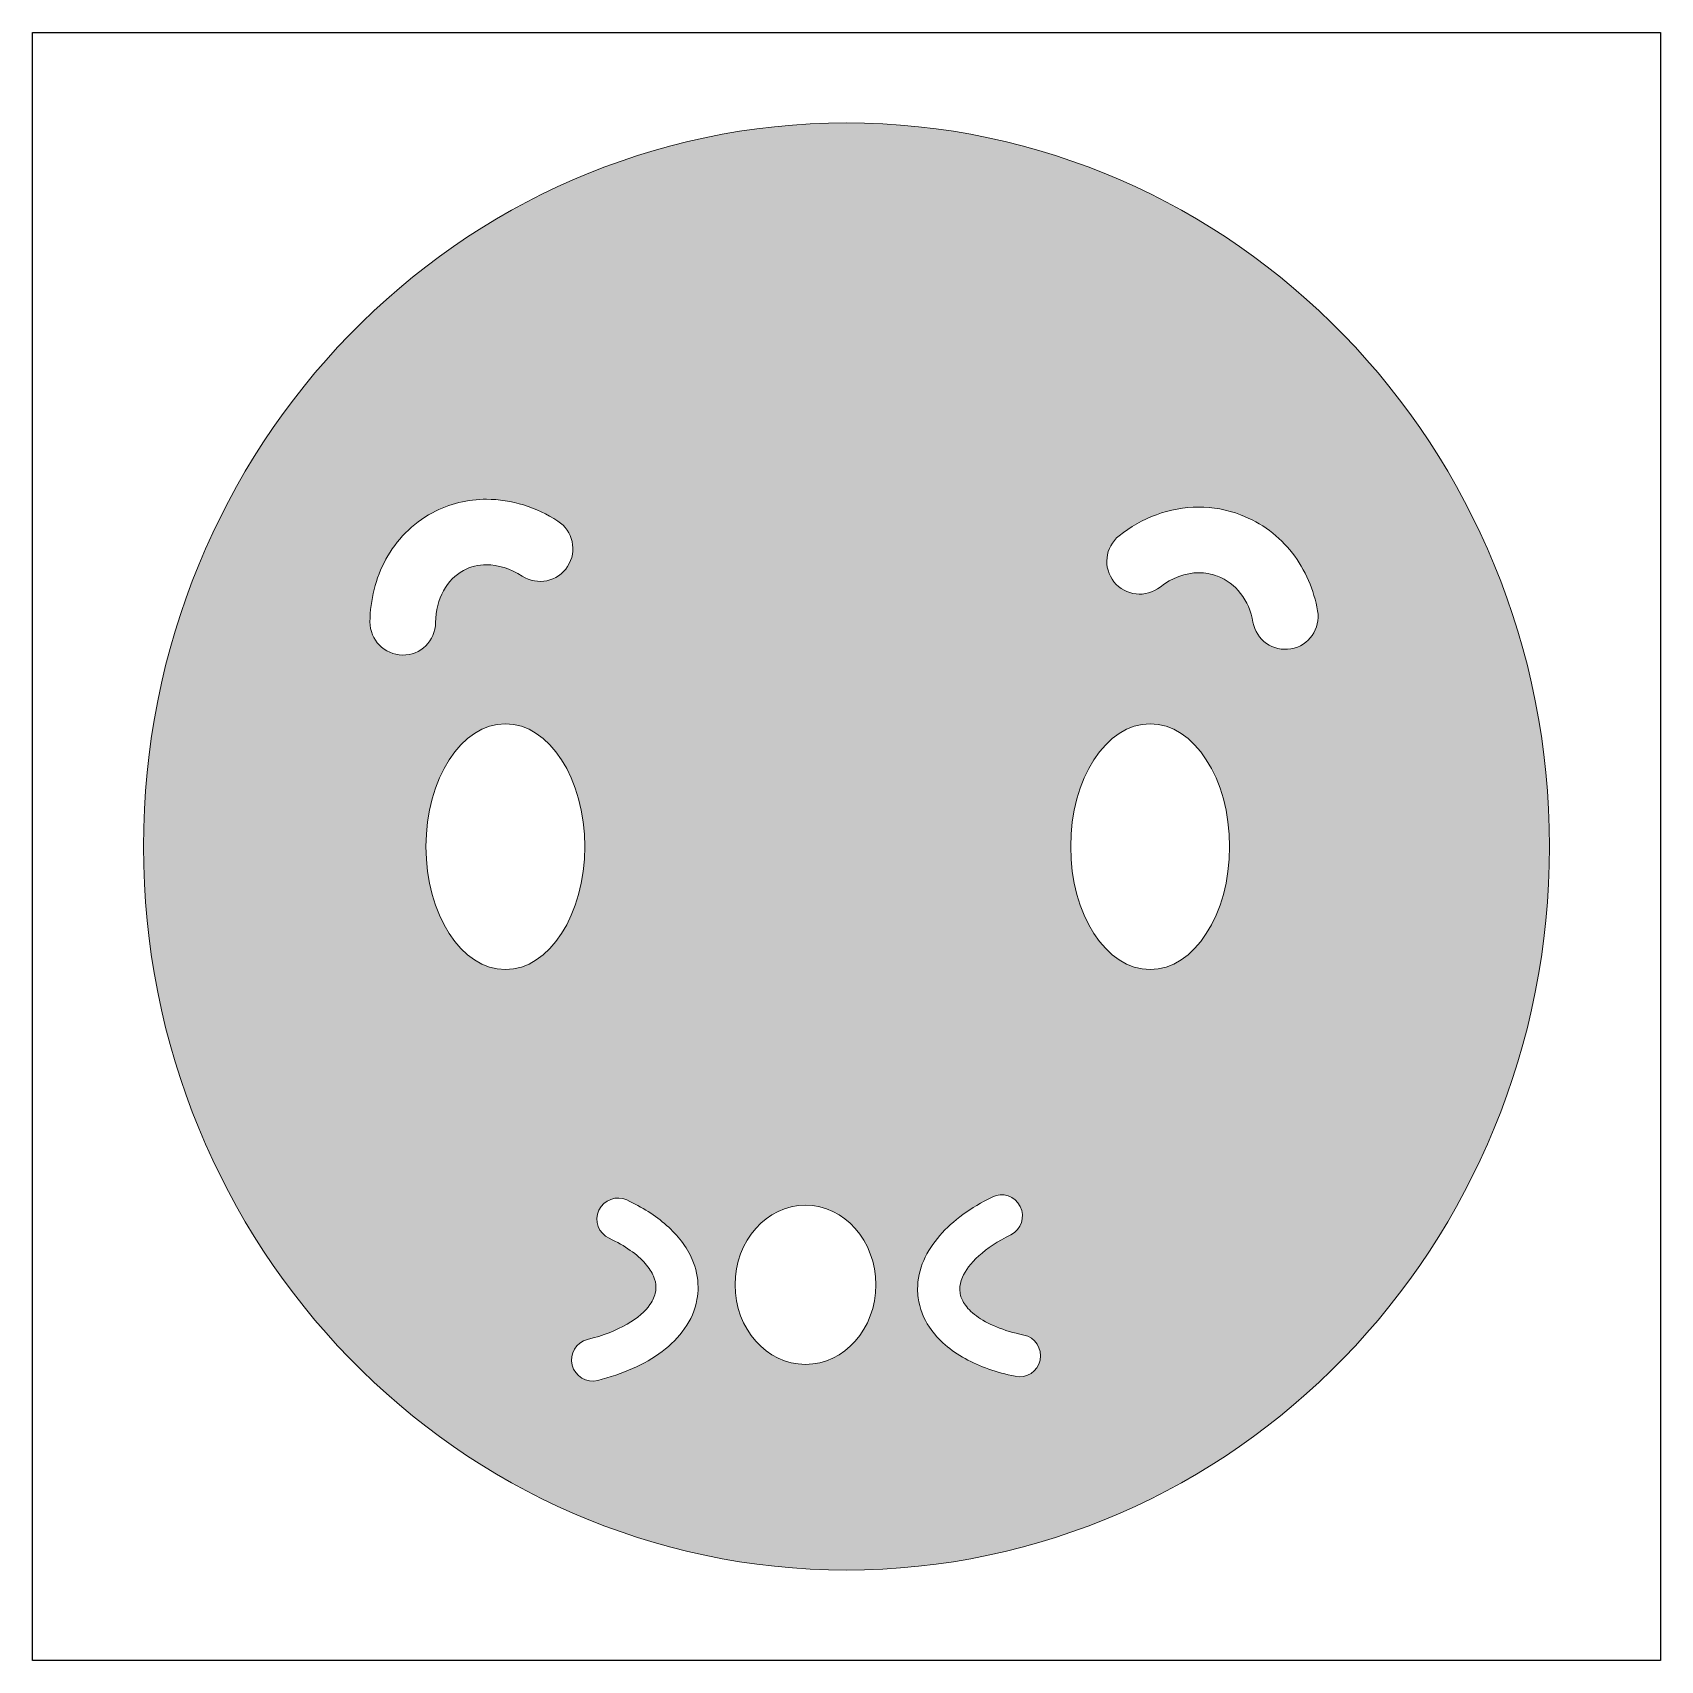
# Model space of a CAD drawing. Header units: inches. Extents: x 0 to 114, y 0 to 114.
import ezdxf

# ---------------------------------------------------------------- set-up
doc = ezdxf.new("R2010")
doc.units = ezdxf.units.IN
doc.header["$MEASUREMENT"] = 0
doc.layers.add('Image Background', color=7, linetype='Continuous')
doc.layers.add('Layer 1', color=7, linetype='Continuous')
picture_1 = doc.add_image_def('image1.png', size_in_pixel=(1350, 1350))

msp = doc.modelspace()

# ---------------------------------------------------------------- hatches: boundary and pattern name
at = {"layer": 'Layer 1', "true_color": 0xfcd672}
h = msp.add_hatch(color=41, dxfattribs=at)
h.dxf.hatch_style = 2
edge = h.paths.add_edge_path()
edge.add_spline(control_points=[(57.15, 6.35), (84.41, 6.35), (106.51, 29.09), (106.51, 57.15), (106.51, 85.21), (84.41, 107.95), (57.15, 107.95), (29.89, 107.95), (7.79, 85.21), (7.79, 57.15), (7.79, 29.09), (29.89, 6.35), (57.15, 6.35)], knot_values=[0, 0, 0, 0, 1, 1, 1, 2, 2, 2, 3, 3, 3, 4, 4, 4, 4], degree=3, periodic=1)
edge = h.paths.add_edge_path()
edge.add_spline(control_points=[(76.29, 78.97), (77.87, 80.23), (79.83, 80.98), (81.88, 80.98), (82.86, 80.98), (83.86, 80.81), (84.82, 80.44), (84.82, 80.44), (84.82, 80.44), (84.81, 80.44), (84.81, 80.44), (84.82, 80.44), (84.82, 80.44), (84.82, 80.44), (84.82, 80.44), (84.82, 80.44), (86.3, 79.88), (87.54, 78.93), (88.46, 77.75), (89.37, 76.57), (89.97, 75.17), (90.23, 73.69), (90.45, 72.44), (89.61, 71.25), (88.36, 71.03), (87.1, 70.81), (85.91, 71.65), (85.69, 72.91), (85.56, 73.67), (85.25, 74.37), (84.82, 74.92), (84.39, 75.47), (83.85, 75.88), (83.19, 76.13), (83.19, 76.13), (83.19, 76.13), (83.19, 76.13), (82.75, 76.3), (82.32, 76.37), (81.88, 76.37), (80.96, 76.37), (80, 76.03), (79.17, 75.37), (78.18, 74.58), (76.73, 74.74), (75.93, 75.73), (75.14, 76.72), (75.3, 78.17), (76.29, 78.97)], knot_values=[0, 0, 0, 0, 1, 1, 1, 2, 2, 2, 3, 3, 3, 4, 4, 4, 5, 5, 5, 6, 6, 6, 7, 7, 7, 8, 8, 8, 9, 9, 9, 10, 10, 10, 11, 11, 11, 12, 12, 12, 13, 13, 13, 14, 14, 14, 15, 15, 15, 16, 16, 16, 16], degree=3, periodic=1)
edge = h.paths.add_edge_path()
edge.add_spline(control_points=[(78.47, 65.77), (81.55, 65.77), (84.05, 61.91), (84.05, 57.14), (84.05, 52.38), (81.55, 48.51), (78.47, 48.51), (75.39, 48.51), (72.89, 52.38), (72.89, 57.14), (72.89, 61.91), (75.39, 65.77), (78.47, 65.77)], knot_values=[0, 0, 0, 0, 1, 1, 1, 2, 2, 2, 3, 3, 3, 4, 4, 4, 4], degree=3, periodic=1)
edge = h.paths.add_edge_path()
edge.add_spline(control_points=[(62.57, 28.09), (62.85, 28.72), (63.23, 29.3), (63.7, 29.83), (64.63, 30.9), (65.89, 31.8), (67.37, 32.54), (67.37, 32.54), (67.37, 32.54), (67.37, 32.54), (68.1, 32.91), (68.99, 32.61), (69.35, 31.87), (69.72, 31.14), (69.42, 30.25), (68.68, 29.89), (67.78, 29.44), (67.02, 28.93), (66.44, 28.41), (65.87, 27.89), (65.49, 27.37), (65.29, 26.91), (65.16, 26.6), (65.1, 26.33), (65.1, 26.07), (65.1, 26), (65.11, 25.92), (65.12, 25.85), (65.12, 25.85), (65.12, 25.85), (65.12, 25.85), (65.15, 25.57), (65.25, 25.31), (65.43, 25.04), (65.62, 24.76), (65.89, 24.47), (66.27, 24.19), (67.02, 23.63), (68.18, 23.14), (69.59, 22.85), (70.39, 22.68), (70.91, 21.9), (70.74, 21.09), (70.58, 20.29), (69.79, 19.78), (68.99, 19.95), (67.69, 20.22), (66.51, 20.63), (65.48, 21.19), (64.46, 21.76), (63.58, 22.48), (62.97, 23.4), (62.56, 24.01), (62.28, 24.72), (62.18, 25.47), (62.18, 25.47), (62.18, 25.47), (62.18, 25.47), (62.18, 25.47), (62.18, 25.47), (62.18, 25.47), (62.18, 25.47), (62.18, 25.47), (62.18, 25.47), (62.15, 25.67), (62.14, 25.87), (62.14, 26.07), (62.14, 26.77), (62.3, 27.46), (62.57, 28.09)], knot_values=[0, 0, 0, 0, 1, 1, 1, 2, 2, 2, 3, 3, 3, 4, 4, 4, 5, 5, 5, 6, 6, 6, 7, 7, 7, 8, 8, 8, 9, 9, 9, 10, 10, 10, 11, 11, 11, 12, 12, 12, 13, 13, 13, 14, 14, 14, 15, 15, 15, 16, 16, 16, 17, 17, 17, 18, 18, 18, 19, 19, 19, 20, 20, 20, 21, 21, 21, 22, 22, 22, 23, 23, 23, 23], degree=3, periodic=1)
edge = h.paths.add_edge_path()
edge.add_spline(control_points=[(54.27, 31.97), (57, 31.97), (59.21, 29.47), (59.21, 26.38), (59.21, 23.29), (57, 20.79), (54.27, 20.79), (51.54, 20.79), (49.33, 23.29), (49.33, 26.38), (49.33, 29.47), (51.54, 31.97), (54.27, 31.97)], knot_values=[0, 0, 0, 0, 1, 1, 1, 2, 2, 2, 3, 3, 3, 4, 4, 4, 4], degree=3, periodic=1)
edge = h.paths.add_edge_path()
edge.add_spline(control_points=[(43.6, 26.98), (43.48, 27.26), (43.29, 27.56), (43.02, 27.87), (42.48, 28.49), (41.61, 29.12), (40.48, 29.64), (40.48, 29.64), (40.48, 29.64), (40.48, 29.64), (39.74, 29.99), (39.42, 30.87), (39.77, 31.61), (40.11, 32.35), (40.99, 32.67), (41.73, 32.33), (42.8, 31.83), (43.73, 31.24), (44.52, 30.55), (45.3, 29.86), (45.93, 29.06), (46.32, 28.15), (46.58, 27.54), (46.73, 26.88), (46.73, 26.2), (46.73, 25.92), (46.7, 25.63), (46.65, 25.35), (46.52, 24.6), (46.21, 23.91), (45.78, 23.3), (45.36, 22.69), (44.82, 22.16), (44.21, 21.69), (42.97, 20.77), (41.42, 20.1), (39.68, 19.66), (38.89, 19.46), (38.08, 19.95), (37.89, 20.74), (37.69, 21.54), (38.17, 22.34), (38.97, 22.54), (40.05, 22.8), (40.99, 23.18), (41.74, 23.61), (42.49, 24.04), (43.04, 24.53), (43.35, 24.99), (43.57, 25.3), (43.69, 25.59), (43.74, 25.88), (43.76, 25.99), (43.77, 26.09), (43.77, 26.2), (43.77, 26.45), (43.72, 26.7), (43.6, 26.98)], knot_values=[0, 0, 0, 0, 1, 1, 1, 2, 2, 2, 3, 3, 3, 4, 4, 4, 5, 5, 5, 6, 6, 6, 7, 7, 7, 8, 8, 8, 9, 9, 9, 10, 10, 10, 11, 11, 11, 12, 12, 12, 13, 13, 13, 14, 14, 14, 15, 15, 15, 16, 16, 16, 17, 17, 17, 18, 18, 18, 19, 19, 19, 19], degree=3, periodic=1)
edge = h.paths.add_edge_path()
edge.add_spline(control_points=[(33.2, 48.51), (30.12, 48.51), (27.62, 52.38), (27.62, 57.14), (27.62, 61.91), (30.12, 65.77), (33.2, 65.77), (36.28, 65.77), (38.78, 61.91), (38.78, 57.14), (38.78, 52.38), (36.28, 48.51), (33.2, 48.51)], knot_values=[0, 0, 0, 0, 1, 1, 1, 2, 2, 2, 3, 3, 3, 4, 4, 4, 4], degree=3, periodic=1)
edge = h.paths.add_edge_path()
edge.add_spline(control_points=[(24.81, 77.32), (25.54, 78.66), (26.65, 79.82), (28.07, 80.58), (29.27, 81.23), (30.58, 81.53), (31.87, 81.53), (33.65, 81.53), (35.37, 80.97), (36.88, 80), (36.88, 80), (36.88, 80), (36.88, 80), (37.95, 79.32), (38.26, 77.89), (37.57, 76.82), (36.88, 75.75), (35.45, 75.44), (34.38, 76.13), (33.55, 76.67), (32.67, 76.93), (31.87, 76.93), (31.29, 76.93), (30.76, 76.8), (30.25, 76.53), (29.66, 76.2), (29.2, 75.74), (28.85, 75.11), (28.51, 74.49), (28.31, 73.72), (28.3, 72.87), (28.28, 71.59), (27.24, 70.57), (25.97, 70.59), (24.7, 70.61), (23.68, 71.65), (23.69, 72.92), (23.71, 74.47), (24.08, 75.98), (24.81, 77.32)], knot_values=[0, 0, 0, 0, 1, 1, 1, 2, 2, 2, 3, 3, 3, 4, 4, 4, 5, 5, 5, 6, 6, 6, 7, 7, 7, 8, 8, 8, 9, 9, 9, 10, 10, 10, 11, 11, 11, 12, 12, 12, 13, 13, 13, 13], degree=3, periodic=1)

# ---------------------------------------------------------------- linework, layer by layer
at = {"layer": 'Layer 1', "lineweight": 0}
for points, knots in [([(57.15, 6.35), (84.41, 6.35), (106.51, 29.09), (106.51, 57.15), (106.51, 85.21), (84.41, 107.95), (57.15, 107.95), (29.89, 107.95), (7.79, 85.21), (7.79, 57.15), (7.79, 29.09), (29.89, 6.35), (57.15, 6.35)], [0, 0, 0, 0, 1, 1, 1, 2, 2, 2, 3, 3, 3, 4, 4, 4, 4]), ([(24.81, 77.32), (25.54, 78.66), (26.65, 79.82), (28.07, 80.58), (29.27, 81.23), (30.58, 81.53), (31.87, 81.53), (33.65, 81.53), (35.37, 80.97), (36.88, 80), (36.88, 80), (36.88, 80), (36.88, 80), (37.95, 79.32), (38.26, 77.89), (37.57, 76.82), (36.88, 75.75), (35.45, 75.44), (34.38, 76.13), (33.55, 76.67), (32.67, 76.93), (31.87, 76.93), (31.29, 76.93), (30.76, 76.8), (30.25, 76.53), (29.66, 76.2), (29.2, 75.74), (28.85, 75.11), (28.51, 74.49), (28.31, 73.72), (28.3, 72.87), (28.28, 71.59), (27.24, 70.57), (25.97, 70.59), (24.7, 70.61), (23.68, 71.65), (23.69, 72.92), (23.71, 74.47), (24.08, 75.98), (24.81, 77.32)], [0, 0, 0, 0, 1, 1, 1, 2, 2, 2, 3, 3, 3, 4, 4, 4, 5, 5, 5, 6, 6, 6, 7, 7, 7, 8, 8, 8, 9, 9, 9, 10, 10, 10, 11, 11, 11, 12, 12, 12, 13, 13, 13, 13]), ([(76.29, 78.97), (77.87, 80.23), (79.83, 80.98), (81.88, 80.98), (82.86, 80.98), (83.86, 80.81), (84.82, 80.44), (84.82, 80.44), (84.82, 80.44), (84.81, 80.44), (84.81, 80.44), (84.82, 80.44), (84.82, 80.44), (84.82, 80.44), (84.82, 80.44), (84.82, 80.44), (86.3, 79.88), (87.54, 78.93), (88.46, 77.75), (89.37, 76.57), (89.97, 75.17), (90.23, 73.69), (90.45, 72.44), (89.61, 71.25), (88.36, 71.03), (87.1, 70.81), (85.91, 71.65), (85.69, 72.91), (85.56, 73.67), (85.25, 74.37), (84.82, 74.92), (84.39, 75.47), (83.85, 75.88), (83.19, 76.13), (83.19, 76.13), (83.19, 76.13), (83.19, 76.13), (82.75, 76.3), (82.32, 76.37), (81.88, 76.37), (80.96, 76.37), (80, 76.03), (79.17, 75.37), (78.18, 74.58), (76.73, 74.74), (75.93, 75.73), (75.14, 76.72), (75.3, 78.17), (76.29, 78.97)], [0, 0, 0, 0, 1, 1, 1, 2, 2, 2, 3, 3, 3, 4, 4, 4, 5, 5, 5, 6, 6, 6, 7, 7, 7, 8, 8, 8, 9, 9, 9, 10, 10, 10, 11, 11, 11, 12, 12, 12, 13, 13, 13, 14, 14, 14, 15, 15, 15, 16, 16, 16, 16]), ([(33.2, 48.51), (30.12, 48.51), (27.62, 52.38), (27.62, 57.14), (27.62, 61.91), (30.12, 65.77), (33.2, 65.77), (36.28, 65.77), (38.78, 61.91), (38.78, 57.14), (38.78, 52.38), (36.28, 48.51), (33.2, 48.51)], [0, 0, 0, 0, 1, 1, 1, 2, 2, 2, 3, 3, 3, 4, 4, 4, 4]), ([(78.47, 65.77), (81.55, 65.77), (84.05, 61.91), (84.05, 57.14), (84.05, 52.38), (81.55, 48.51), (78.47, 48.51), (75.39, 48.51), (72.89, 52.38), (72.89, 57.14), (72.89, 61.91), (75.39, 65.77), (78.47, 65.77)], [0, 0, 0, 0, 1, 1, 1, 2, 2, 2, 3, 3, 3, 4, 4, 4, 4]), ([(43.6, 26.98), (43.48, 27.26), (43.29, 27.56), (43.02, 27.87), (42.48, 28.49), (41.61, 29.12), (40.48, 29.64), (40.48, 29.64), (40.48, 29.64), (40.48, 29.64), (39.74, 29.99), (39.42, 30.87), (39.77, 31.61), (40.11, 32.35), (40.99, 32.67), (41.73, 32.33), (42.8, 31.83), (43.73, 31.24), (44.52, 30.55), (45.3, 29.86), (45.93, 29.06), (46.32, 28.15), (46.58, 27.54), (46.73, 26.88), (46.73, 26.2), (46.73, 25.92), (46.7, 25.63), (46.65, 25.35), (46.52, 24.6), (46.21, 23.91), (45.78, 23.3), (45.36, 22.69), (44.82, 22.16), (44.21, 21.69), (42.97, 20.77), (41.42, 20.1), (39.68, 19.66), (38.89, 19.46), (38.08, 19.95), (37.89, 20.74), (37.69, 21.54), (38.17, 22.34), (38.97, 22.54), (40.05, 22.8), (40.99, 23.18), (41.74, 23.61), (42.49, 24.04), (43.04, 24.53), (43.35, 24.99), (43.57, 25.3), (43.69, 25.59), (43.74, 25.88), (43.76, 25.99), (43.77, 26.09), (43.77, 26.2), (43.77, 26.45), (43.72, 26.7), (43.6, 26.98)], [0, 0, 0, 0, 1, 1, 1, 2, 2, 2, 3, 3, 3, 4, 4, 4, 5, 5, 5, 6, 6, 6, 7, 7, 7, 8, 8, 8, 9, 9, 9, 10, 10, 10, 11, 11, 11, 12, 12, 12, 13, 13, 13, 14, 14, 14, 15, 15, 15, 16, 16, 16, 17, 17, 17, 18, 18, 18, 19, 19, 19, 19]), ([(62.57, 28.09), (62.85, 28.72), (63.23, 29.3), (63.7, 29.83), (64.63, 30.9), (65.89, 31.8), (67.37, 32.54), (67.37, 32.54), (67.37, 32.54), (67.37, 32.54), (68.1, 32.91), (68.99, 32.61), (69.35, 31.87), (69.72, 31.14), (69.42, 30.25), (68.68, 29.89), (67.78, 29.44), (67.02, 28.93), (66.44, 28.41), (65.87, 27.89), (65.49, 27.37), (65.29, 26.91), (65.16, 26.6), (65.1, 26.33), (65.1, 26.07), (65.1, 26), (65.11, 25.92), (65.12, 25.85), (65.12, 25.85), (65.12, 25.85), (65.12, 25.85), (65.15, 25.57), (65.25, 25.31), (65.43, 25.04), (65.62, 24.76), (65.89, 24.47), (66.27, 24.19), (67.02, 23.63), (68.18, 23.14), (69.59, 22.85), (70.39, 22.68), (70.91, 21.9), (70.74, 21.09), (70.58, 20.29), (69.79, 19.78), (68.99, 19.95), (67.69, 20.22), (66.51, 20.63), (65.48, 21.19), (64.46, 21.76), (63.58, 22.48), (62.97, 23.4), (62.56, 24.01), (62.28, 24.72), (62.18, 25.47), (62.18, 25.47), (62.18, 25.47), (62.18, 25.47), (62.18, 25.47), (62.18, 25.47), (62.18, 25.47), (62.18, 25.47), (62.18, 25.47), (62.18, 25.47), (62.15, 25.67), (62.14, 25.87), (62.14, 26.07), (62.14, 26.77), (62.3, 27.46), (62.57, 28.09)], [0, 0, 0, 0, 1, 1, 1, 2, 2, 2, 3, 3, 3, 4, 4, 4, 5, 5, 5, 6, 6, 6, 7, 7, 7, 8, 8, 8, 9, 9, 9, 10, 10, 10, 11, 11, 11, 12, 12, 12, 13, 13, 13, 14, 14, 14, 15, 15, 15, 16, 16, 16, 17, 17, 17, 18, 18, 18, 19, 19, 19, 20, 20, 20, 21, 21, 21, 22, 22, 22, 23, 23, 23, 23]), ([(54.27, 31.97), (57, 31.97), (59.21, 29.47), (59.21, 26.38), (59.21, 23.29), (57, 20.79), (54.27, 20.79), (51.54, 20.79), (49.33, 23.29), (49.33, 26.38), (49.33, 29.47), (51.54, 31.97), (54.27, 31.97)], [0, 0, 0, 0, 1, 1, 1, 2, 2, 2, 3, 3, 3, 4, 4, 4, 4])]:
    msp.add_open_spline(points, degree=3, knots=knots, dxfattribs=at)

# ---------------------------------------------------------------- pictures from other files: only their frames are drawn
at = {"layer": 'Image Background'}
image = msp.add_image(picture_1, insert=(0, 0), size_in_units=(114.3, 114.3), dxfattribs=at)

doc.saveas('drawing.dxf')
